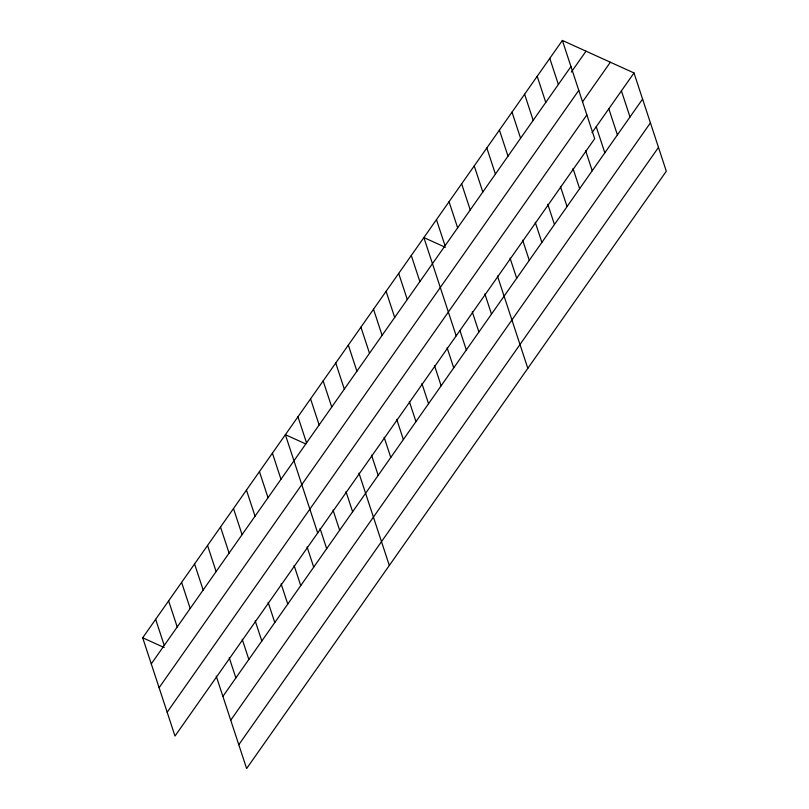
<?xml version="1.0" encoding="UTF-8"?>
<svg xmlns="http://www.w3.org/2000/svg" width="809" height="809" viewBox="0 0 809 809"><rect width="100%" height="100%" fill="white"/><g stroke="black" fill="none" stroke-linecap="round" stroke-linejoin="round"><path stroke-width="1.21" d="M562.376 40.45L594.686 138.723L174.997 736.048L142.687 637.785L562.376 40.45L634.003 72.952L666.313 171.215L246.624 768.55L216.266 676.213M151.263 663.886L570.962 66.56M571.326 72.082L586.009 51.179M159.1 687.701L578.789 90.375M582.389 102.045L610.37 62.222M167.16 712.233L586.859 114.908M592.036 132.686L634.003 72.952M222.9 696.387L642.589 99.062M230.727 720.202L650.416 122.867M238.797 744.735L658.486 147.41M445.365 247.321L423.876 237.573L456.185 335.836M305.792 443.949L285.375 434.686L317.684 532.959M142.687 637.785L164.176 647.534M621.413 90.871L629.999 116.981M608.823 108.79L617.409 134.901M596.233 126.71L604.819 152.82M585.595 150.565L592.228 170.739M549.786 58.369L558.372 84.48M573.005 168.484L579.638 188.659M537.196 76.289L545.772 102.399M560.415 186.404L567.048 206.578M524.606 94.208L533.182 120.319M547.824 204.323L554.458 224.498M512.016 112.127L520.591 138.238M535.234 222.242L541.868 242.417M499.416 130.047L508.001 156.157M522.644 240.162L529.278 260.336M486.826 147.966L495.411 174.077M510.054 258.081L516.688 278.256M474.236 165.885L482.821 191.996M497.464 276L527.822 368.338M461.646 183.805L470.231 209.915M484.874 293.92L491.498 314.094M449.056 201.734L457.641 227.835M472.274 311.839L478.908 332.014M436.466 219.654L445.051 245.754M460.078 330.952L466.318 349.933M447.094 347.678L453.728 367.852M411.285 255.492L419.871 281.603M434.504 365.597L441.138 385.782M398.695 273.412L407.281 299.522M421.914 383.527L428.548 403.701M386.105 291.331L394.691 317.441M409.324 401.446L415.957 421.62M373.515 309.25L382.101 335.361M396.734 419.365L403.367 439.54M360.925 327.17L369.511 353.28M384.144 437.285L390.777 457.459M348.335 345.089L356.921 371.2M371.553 455.204L378.187 475.379M335.745 363.008L344.321 389.119M358.963 473.123L389.321 565.461M323.155 380.928L331.73 407.038M345.989 491.589L352.623 511.763M310.555 398.847L319.14 424.958M333.015 510.044L339.649 530.219M297.965 416.766L306.55 442.877M320.051 528.51L326.674 548.684M307.076 546.975L313.71 567.149M272.411 453.151L280.986 479.262M294.102 565.44L300.736 585.615M259.436 471.617L268.022 497.727M281.127 583.896L287.761 604.07M246.462 490.082L255.047 516.182M268.153 602.361L274.787 622.536M233.488 508.537L242.073 534.648M255.189 620.827L261.813 641.001M220.513 527.003L229.099 553.113M242.215 639.292L248.848 659.466M207.549 545.468L216.124 571.579M229.24 657.747L235.874 677.922M194.575 563.934L203.16 590.034M181.6 582.389L190.186 608.499M168.626 600.854L177.211 626.965M155.652 619.32L164.237 645.43"/></g></svg>
